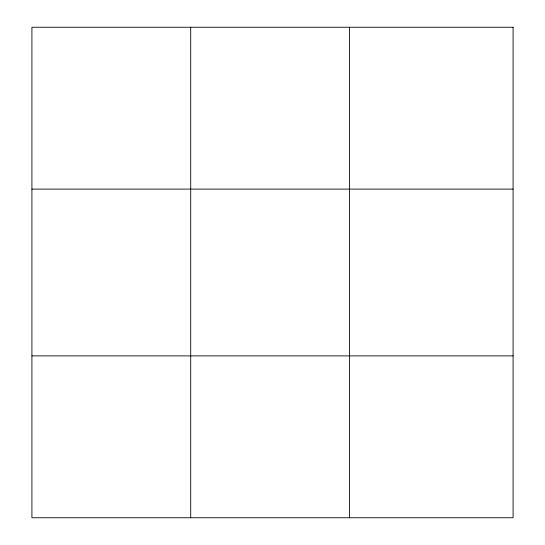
<?xml version="1.0" encoding="UTF-8"?>
<svg xmlns="http://www.w3.org/2000/svg" width="545" height="545" viewBox="0 0 545 545"><rect width="100%" height="100%" fill="white"/><g stroke="black" fill="none" stroke-linecap="round" stroke-linejoin="round"><path stroke-width="0.82" d="M190.702 517.75L190.702 27.25M349.488 517.75L349.488 27.25M31.917 189.115L513.083 189.115M31.917 355.885L513.083 355.885M513.083 27.25L513.083 517.75L31.917 517.75L31.917 27.25L513.083 27.25"/></g></svg>
